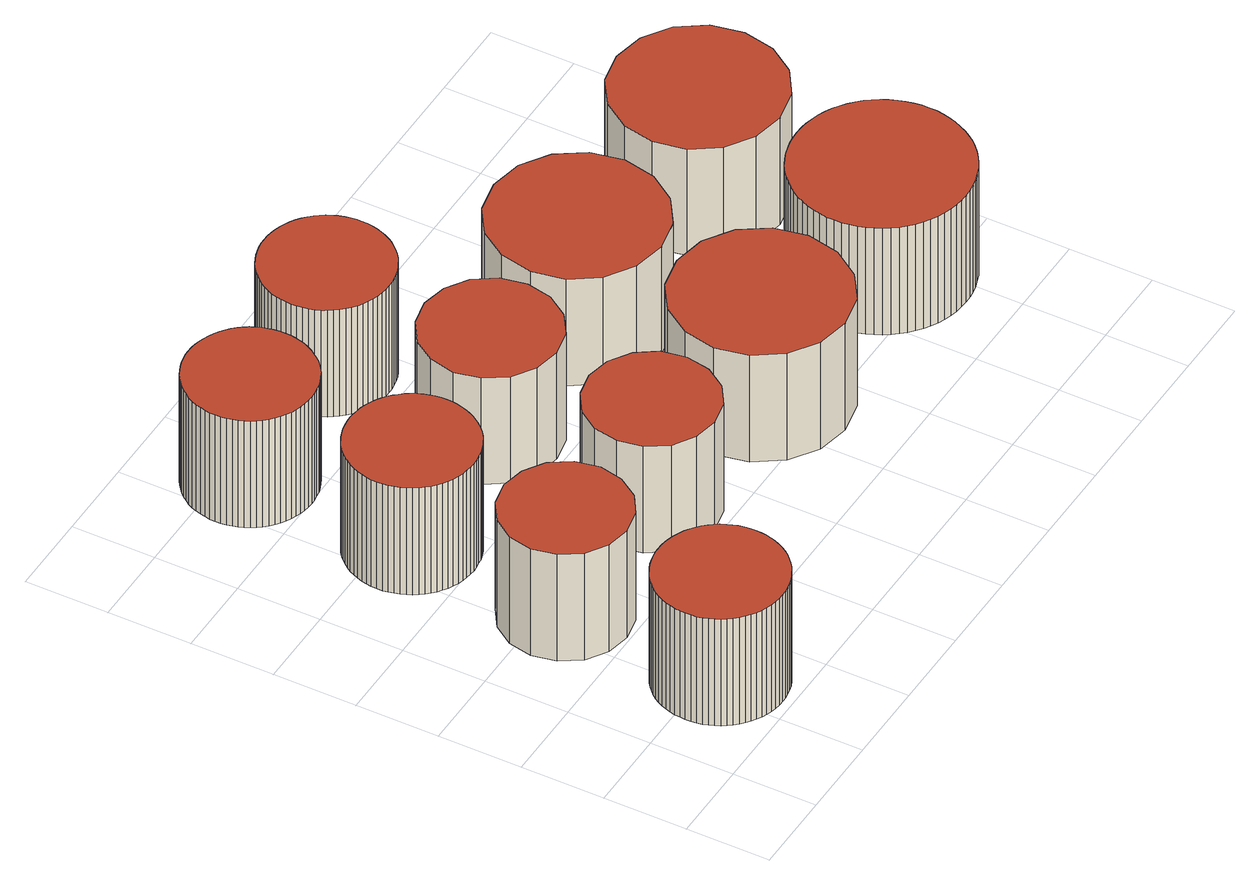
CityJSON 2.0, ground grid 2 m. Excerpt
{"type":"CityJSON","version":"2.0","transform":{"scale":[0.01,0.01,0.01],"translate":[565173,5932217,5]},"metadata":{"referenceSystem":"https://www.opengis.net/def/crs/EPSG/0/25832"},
"CityObjects":{
"building1":{"type":"Building","attributes":{"Gemeindeschluessel":"02000000","Geometrietyp2DReferenz":"3000","function":"51003_1205","roofType":"1000","measuredHeight":3},"geometry":[{"type":"MultiSurface","lod":"2","boundaries":[[[0,1,2,3,4,5,6,7,8,9,10,11,12,13,14,15,16,17,18,19,20,21,22,23,24,25,26,27,28,29,30,31,32,33,34,35,36,37,38,39,40,41,42,43,44,45,46,47,48,49,50,51,52,53,54,55,56,57,58,59,60,61,62,63,64,65,66,67,68,69,70,71]],[[72,73,74,75,76,77,78,79,80,81,82,83,84,85,86,87,88,89,90,91,92,93,94,95,96,97,98,99,100,101,102,103,104,105,106,107,108,109,110,111,112,113,114,115,116,117,118,119,120,121,122,123,124,125,126,127,128,129,130,131,132,133,134,135,136,137,138,139,140,141,142,143]],[[143,142,1,0]],[[142,141,2,1]],[[141,140,3,2]],[[140,139,4,3]],[[139,138,5,4]],[[138,137,6,5]],[[137,136,7,6]],[[136,135,8,7]],[[135,134,9,8]],[[134,133,10,9]],[[133,132,11,10]],[[132,131,12,11]],[[131,130,13,12]],[[130,129,14,13]],[[129,128,15,14]],[[128,127,16,15]],[[127,126,17,16]],[[126,125,18,17]],[[125,124,19,18]],[[124,123,20,19]],[[123,122,21,20]],[[122,121,22,21]],[[121,120,23,22]],[[120,119,24,23]],[[119,118,25,24]],[[118,117,26,25]],[[117,116,27,26]],[[116,115,28,27]],[[115,114,29,28]],[[114,113,30,29]],[[113,112,31,30]],[[112,111,32,31]],[[111,110,33,32]],[[110,109,34,33]],[[109,108,35,34]],[[108,107,36,35]],[[107,106,37,36]],[[106,105,38,37]],[[105,104,39,38]],[[104,103,40,39]],[[103,102,41,40]],[[102,101,42,41]],[[101,100,43,42]],[[100,99,44,43]],[[99,98,45,44]],[[98,97,46,45]],[[97,96,47,46]],[[96,95,48,47]],[[95,94,49,48]],[[94,93,50,49]],[[93,92,51,50]],[[92,91,52,51]],[[91,90,53,52]],[[90,89,54,53]],[[89,88,55,54]],[[88,87,56,55]],[[87,86,57,56]],[[86,85,58,57]],[[85,84,59,58]],[[84,83,60,59]],[[83,82,61,60]],[[82,81,62,61]],[[81,80,63,62]],[[80,79,64,63]],[[79,78,65,64]],[[78,77,66,65]],[[77,76,67,66]],[[76,75,68,67]],[[75,74,69,68]],[[74,73,70,69]],[[73,72,71,70]],[[72,143,0,71]]],"semantics":{"surfaces":[{"type":"GroundSurface"},{"type":"RoofSurface"},{"type":"WallSurface"}],"values":[0,1,2,2,2,2,2,2,2,2,2,2,2,2,2,2,2,2,2,2,2,2,2,2,2,2,2,2,2,2,2,2,2,2,2,2,2,2,2,2,2,2,2,2,2,2,2,2,2,2,2,2,2,2,2,2,2,2,2,2,2,2,2,2,2,2,2,2,2,2,2,2,2,2]}}]},
"building2":{"type":"Building","attributes":{"Gemeindeschluessel":"02000000","Geometrietyp2DReferenz":"3000","function":"51003_1205","roofType":"1000","measuredHeight":3},"geometry":[{"type":"MultiSurface","lod":"2","boundaries":[[[144,145,146,147,148,149,150,151,152,153,154,155,156,157,158,159]],[[160,161,162,163,164,165,166,167,168,169,170,171,172,173,174,175]],[[175,174,145,144]],[[174,173,146,145]],[[173,172,147,146]],[[172,171,148,147]],[[171,170,149,148]],[[170,169,150,149]],[[169,168,151,150]],[[168,167,152,151]],[[167,166,153,152]],[[166,165,154,153]],[[165,164,155,154]],[[164,163,156,155]],[[163,162,157,156]],[[162,161,158,157]],[[161,160,159,158]],[[160,175,144,159]]],"semantics":{"surfaces":[{"type":"GroundSurface"},{"type":"RoofSurface"},{"type":"WallSurface"}],"values":[0,1,2,2,2,2,2,2,2,2,2,2,2,2,2,2,2,2]}}]},
"building3":{"type":"Building","attributes":{"Gemeindeschluessel":"02000000","Geometrietyp2DReferenz":"3000","function":"51003_1205","roofType":"1000","measuredHeight":3},"geometry":[{"type":"MultiSurface","lod":"2","boundaries":[[[176,177,178,179,180,181,182,183,184,185,186,187,188,189,190,191,192,193,194,195,196,197,198,199,200,201,202,203,204,205,206,207,208,209,210,211,212,213,214,215,216,217,218,219,220,221,222,223,224,225,226,227,228,229,230,231,232,233,234,235,236,237,238,239,240,241,242,243,244,245,246,247]],[[248,249,250,251,252,253,254,255,256,257,258,259,260,261,262,263,264,265,266,267,268,269,270,271,272,273,274,275,276,277,278,279,280,281,282,283,284,285,286,287,288,289,290,291,292,293,294,295,296,297,298,299,300,301,302,303,304,305,306,307,308,309,310,311,312,313,314,315,316,317,318,319]],[[319,318,177,176]],[[318,317,178,177]],[[317,316,179,178]],[[316,315,180,179]],[[315,314,181,180]],[[314,313,182,181]],[[313,312,183,182]],[[312,311,184,183]],[[311,310,185,184]],[[310,309,186,185]],[[309,308,187,186]],[[308,307,188,187]],[[307,306,189,188]],[[306,305,190,189]],[[305,304,191,190]],[[304,303,192,191]],[[303,302,193,192]],[[302,301,194,193]],[[301,300,195,194]],[[300,299,196,195]],[[299,298,197,196]],[[298,297,198,197]],[[297,296,199,198]],[[296,295,200,199]],[[295,294,201,200]],[[294,293,202,201]],[[293,292,203,202]],[[292,291,204,203]],[[291,290,205,204]],[[290,289,206,205]],[[289,288,207,206]],[[288,287,208,207]],[[287,286,209,208]],[[286,285,210,209]],[[285,284,211,210]],[[284,283,212,211]],[[283,282,213,212]],[[282,281,214,213]],[[281,280,215,214]],[[280,279,216,215]],[[279,278,217,216]],[[278,277,218,217]],[[277,276,219,218]],[[276,275,220,219]],[[275,274,221,220]],[[274,273,222,221]],[[273,272,223,222]],[[272,271,224,223]],[[271,270,225,224]],[[270,269,226,225]],[[269,268,227,226]],[[268,267,228,227]],[[267,266,229,228]],[[266,265,230,229]],[[265,264,231,230]],[[264,263,232,231]],[[263,262,233,232]],[[262,261,234,233]],[[261,260,235,234]],[[260,259,236,235]],[[259,258,237,236]],[[258,257,238,237]],[[257,256,239,238]],[[256,255,240,239]],[[255,254,241,240]],[[254,253,242,241]],[[253,252,243,242]],[[252,251,244,243]],[[251,250,245,244]],[[250,249,246,245]],[[249,248,247,246]],[[248,319,176,247]]],"semantics":{"surfaces":[{"type":"GroundSurface"},{"type":"RoofSurface"},{"type":"WallSurface"}],"values":[0,1,2,2,2,2,2,2,2,2,2,2,2,2,2,2,2,2,2,2,2,2,2,2,2,2,2,2,2,2,2,2,2,2,2,2,2,2,2,2,2,2,2,2,2,2,2,2,2,2,2,2,2,2,2,2,2,2,2,2,2,2,2,2,2,2,2,2,2,2,2,2,2,2]}}]},
"building4":{"type":"Building","attributes":{"Gemeindeschluessel":"02000000","Geometrietyp2DReferenz":"3000","function":"51003_1205","roofType":"1000","measuredHeight":3},"geometry":[{"type":"MultiSurface","lod":"2","boundaries":[[[320,321,322,323,324,325,326,327,328,329,330,331,332,333,334,335,336,337,338,339,340,341,342,343,344,345,346,347,348,349,350,351,352,353,354,355,356,357,358,359,360,361,362,363,364,365,366,367,368,369,370,371,372,373,374,375,376,377,378,379,380,381,382,383,384,385,386,387,388,389,390,391]],[[392,393,394,395,396,397,398,399,400,401,402,403,404,405,406,407,408,409,410,411,412,413,414,415,416,417,418,419,420,421,422,423,424,425,426,427,428,429,430,431,432,433,434,435,436,437,438,439,440,441,442,443,444,445,446,447,448,449,450,451,452,453,454,455,456,457,458,459,460,461,462,463]],[[463,462,321,320]],[[462,461,322,321]],[[461,460,323,322]],[[460,459,324,323]],[[459,458,325,324]],[[458,457,326,325]],[[457,456,327,326]],[[456,455,328,327]],[[455,454,329,328]],[[454,453,330,329]],[[453,452,331,330]],[[452,451,332,331]],[[451,450,333,332]],[[450,449,334,333]],[[449,448,335,334]],[[448,447,336,335]],[[447,446,337,336]],[[446,445,338,337]],[[445,444,339,338]],[[444,443,340,339]],[[443,442,341,340]],[[442,441,342,341]],[[441,440,343,342]],[[440,439,344,343]],[[439,438,345,344]],[[438,437,346,345]],[[437,436,347,346]],[[436,435,348,347]],[[435,434,349,348]],[[434,433,350,349]],[[433,432,351,350]],[[432,431,352,351]],[[431,430,353,352]],[[430,429,354,353]],[[429,428,355,354]],[[428,427,356,355]],[[427,426,357,356]],[[426,425,358,357]],[[425,424,359,358]],[[424,423,360,359]],[[423,422,361,360]],[[422,421,362,361]],[[421,420,363,362]],[[420,419,364,363]],[[419,418,365,364]],[[418,417,366,365]],[[417,416,367,366]],[[416,415,368,367]],[[415,414,369,368]],[[414,413,370,369]],[[413,412,371,370]],[[412,411,372,371]],[[411,410,373,372]],[[410,409,374,373]],[[409,408,375,374]],[[408,407,376,375]],[[407,406,377,376]],[[406,405,378,377]],[[405,404,379,378]],[[404,403,380,379]],[[403,402,381,380]],[[402,401,382,381]],[[401,400,383,382]],[[400,399,384,383]],[[399,398,385,384]],[[398,397,386,385]],[[397,396,387,386]],[[396,395,388,387]],[[395,394,389,388]],[[394,393,390,389]],[[393,392,391,390]],[[392,463,320,391]]],"semantics":{"surfaces":[{"type":"GroundSurface"},{"type":"RoofSurface"},{"type":"WallSurface"}],"values":[0,1,2,2,2,2,2,2,2,2,2,2,2,2,2,2,2,2,2,2,2,2,2,2,2,2,2,2,2,2,2,2,2,2,2,2,2,2,2,2,2,2,2,2,2,2,2,2,2,2,2,2,2,2,2,2,2,2,2,2,2,2,2,2,2,2,2,2,2,2,2,2,2,2]}}]},
"building5":{"type":"Building","attributes":{"Gemeindeschluessel":"02000000","Geometrietyp2DReferenz":"3000","function":"51003_1205","roofType":"1000","measuredHeight":3},"geometry":[{"type":"MultiSurface","lod":"2","boundaries":[[[464,465,466,467,468,469,470,471,472,473,474,475,476,477,478,479]],[[480,481,482,483,484,485,486,487,488,489,490,491,492,493,494,495]],[[495,494,465,464]],[[494,493,466,465]],[[493,492,467,466]],[[492,491,468,467]],[[491,490,469,468]],[[490,489,470,469]],[[489,488,471,470]],[[488,487,472,471]],[[487,486,473,472]],[[486,485,474,473]],[[485,484,475,474]],[[484,483,476,475]],[[483,482,477,476]],[[482,481,478,477]],[[481,480,479,478]],[[480,495,464,479]]],"semantics":{"surfaces":[{"type":"GroundSurface"},{"type":"RoofSurface"},{"type":"WallSurface"}],"values":[0,1,2,2,2,2,2,2,2,2,2,2,2,2,2,2,2,2]}}]},
"building6":{"type":"Building","attributes":{"Gemeindeschluessel":"02000000","Geometrietyp2DReferenz":"3000","function":"51003_1205","roofType":"1000","measuredHeight":3},"geometry":[{"type":"MultiSurface","lod":"2","boundaries":[[[496,497,498,499,500,501,502,503,504,505,506,507,508,509,510,511]],[[512,513,514,515,516,517,518,519,520,521,522,523,524,525,526,527]],[[527,526,497,496]],[[526,525,498,497]],[[525,524,499,498]],[[524,523,500,499]],[[523,522,501,500]],[[522,521,502,501]],[[521,520,503,502]],[[520,519,504,503]],[[519,518,505,504]],[[518,517,506,505]],[[517,516,507,506]],[[516,515,508,507]],[[515,514,509,508]],[[514,513,510,509]],[[513,512,511,510]],[[512,527,496,511]]],"semantics":{"surfaces":[{"type":"GroundSurface"},{"type":"RoofSurface"},{"type":"WallSurface"}],"values":[0,1,2,2,2,2,2,2,2,2,2,2,2,2,2,2,2,2]}}]},
"building7":{"type":"Building","attributes":{"Gemeindeschluessel":"02000000","Geometrietyp2DReferenz":"3000","function":"51003_1205","roofType":"1000","measuredHeight":3},"geometry":[{"type":"MultiSurface","lod":"2","boundaries":[[[528,529,530,531,532,533,534,535,536,537,538,539,540,541,542,543,544,545,546,547,548,549,550,551,552,553,554,555,556,557,558,559,560,561,562,563,564,565,566,567,568,569,570,571,572,573,574,575,576,577,578,579,580,581,582,583,584,585,586,587,588,589,590,591,592,593,594,595,596,597,598,599]],[[600,601,602,603,604,605,606,607,608,609,610,611,612,613,614,615,616,617,618,619,620,621,622,623,624,625,626,627,628,629,630,631,632,633,634,635,636,637,638,639,640,641,642,643,644,645,646,647,648,649,650,651,652,653,654,655,656,657,658,659,660,661,662,663,664,665,666,667,668,669,670,671]],[[671,670,529,528]],[[670,669,530,529]],[[669,668,531,530]],[[668,667,532,531]],[[667,666,533,532]],[[666,665,534,533]],[[665,664,535,534]],[[664,663,536,535]],[[663,662,537,536]],[[662,661,538,537]],[[661,660,539,538]],[[660,659,540,539]],[[659,658,541,540]],[[658,657,542,541]],[[657,656,543,542]],[[656,655,544,543]],[[655,654,545,544]],[[654,653,546,545]],[[653,652,547,546]],[[652,651,548,547]],[[651,650,549,548]],[[650,649,550,549]],[[649,648,551,550]],[[648,647,552,551]],[[647,646,553,552]],[[646,645,554,553]],[[645,644,555,554]],[[644,643,556,555]],[[643,642,557,556]],[[642,641,558,557]],[[641,640,559,558]],[[640,639,560,559]],[[639,638,561,560]],[[638,637,562,561]],[[637,636,563,562]],[[636,635,564,563]],[[635,634,565,564]],[[634,633,566,565]],[[633,632,567,566]],[[632,631,568,567]],[[631,630,569,568]],[[630,629,570,569]],[[629,628,571,570]],[[628,627,572,571]],[[627,626,573,572]],[[626,625,574,573]],[[625,624,575,574]],[[624,623,576,575]],[[623,622,577,576]],[[622,621,578,577]],[[621,620,579,578]],[[620,619,580,579]],[[619,618,581,580]],[[618,617,582,581]],[[617,616,583,582]],[[616,615,584,583]],[[615,614,585,584]],[[614,613,586,585]],[[613,612,587,586]],[[612,611,588,587]],[[611,610,589,588]],[[610,609,590,589]],[[609,608,591,590]],[[608,607,592,591]],[[607,606,593,592]],[[606,605,594,593]],[[605,604,595,594]],[[604,603,596,595]],[[603,602,597,596]],[[602,601,598,597]],[[601,600,599,598]],[[600,671,528,599]]],"semantics":{"surfaces":[{"type":"GroundSurface"},{"type":"RoofSurface"},{"type":"WallSurface"}],"values":[0,1,2,2,2,2,2,2,2,2,2,2,2,2,2,2,2,2,2,2,2,2,2,2,2,2,2,2,2,2,2,2,2,2,2,2,2,2,2,2,2,2,2,2,2,2,2,2,2,2,2,2,2,2,2,2,2,2,2,2,2,2,2,2,2,2,2,2,2,2,2,2,2,2]}}]},
"building8":{"type":"Building","attributes":{"Gemeindeschluessel":"02000000","Geometrietyp2DReferenz":"3000","function":"51003_1205","roofType":"1000","measuredHeight":3},"geometry":[{"type":"MultiSurface","lod":"2","boundaries":[[[672,673,674,675,676,677,678,679,680,681,682,683,684,685,686,687]],[[688,689,690,691,692,693,694,695,696,697,698,699,700,701,702,703]],[[703,702,673,672]],[[702,701,674,673]],[[701,700,675,674]],[[700,699,676,675]],[[699,698,677,676]],[[698,697,678,677]],[[697,696,679,678]],[[696,695,680,679]],[[695,694,681,680]],[[694,693,682,681]],[[693,692,683,682]],[[692,691,684,683]],[[691,690,685,684]],[[690,689,686,685]],[[689,688,687,686]],[[688,703,672,687]]],"semantics":{"surfaces":[{"type":"GroundSurface"},{"type":"RoofSurface"},{"type":"WallSurface"}],"values":[0,1,2,2,2,2,2,2,2,2,2,2,2,2,2,2,2,2]}}]},
"building9":{"type":"Building","attributes":{"Gemeindeschluessel":"02000000","Geometrietyp2DReferenz":"3000","function":"51003_1205","roofType":"1000","measuredHeight":3},"geometry":[{"type":"MultiSurface","lod":"2","boundaries":[[[704,705,706,707,708,709,710,711,712,713,714,715,716,717,718,719]],[[720,721,722,723,724,725,726,727,728,729,730,731,732,733,734,735]],[[735,734,705,704]],[[734,733,706,705]],[[733,732,707,706]],[[732,731,708,707]],[[731,730,709,708]],[[730,729,710,709]],[[729,728,711,710]],[[728,727,712,711]],[[727,726,713,712]],[[726,725,714,713]],[[725,724,715,714]],[[724,723,716,715]],[[723,722,717,716]],[[722,721,718,717]],[[721,720,719,718]],[[720,735,704,719]]],"semantics":{"surfaces":[{"type":"GroundSurface"},{"type":"RoofSurface"},{"type":"WallSurface"}],"values":[0,1,2,2,2,2,2,2,2,2,2,2,2,2,2,2,2,2]}}]},
"building10":{"type":"Building","attributes":{"Gemeindeschluessel":"02000000","Geometrietyp2DReferenz":"3000","function":"51003_1205","roofType":"1000","measuredHeight":3},"geometry":[{"type":"MultiSurface","lod":"2","boundaries":[[[736,737,738,739,740,741,742,743,744,745,746,747,748,749,750,751,752,753,754,755,756,757,758,759,760,761,762,763,764,765,766,767,768,769,770,771,772,773,774,775,776,777,778,779,780,781,782,783,784,785,786,787,788,789,790,791,792,793,794,795,796,797,798,799,800,801,802,803,804,805,806,807]],[[808,809,810,811,812,813,814,815,816,817,818,819,820,821,822,823,824,825,826,827,828,829,830,831,832,833,834,835,836,837,838,839,840,841,842,843,844,845,846,847,848,849,850,851,852,853,854,855,856,857,858,859,860,861,862,863,864,865,866,867,868,869,870,871,872,873,874,875,876,877,878,879]],[[879,878,737,736]],[[878,877,738,737]],[[877,876,739,738]],[[876,875,740,739]],[[875,874,741,740]],[[874,873,742,741]],[[873,872,743,742]],[[872,871,744,743]],[[871,870,745,744]],[[870,869,746,745]],[[869,868,747,746]],[[868,867,748,747]],[[867,866,749,748]],[[866,865,750,749]],[[865,864,751,750]],[[864,863,752,751]],[[863,862,753,752]],[[862,861,754,753]],[[861,860,755,754]],[[860,859,756,755]],[[859,858,757,756]],[[858,857,758,757]],[[857,856,759,758]],[[856,855,760,759]],[[855,854,761,760]],[[854,853,762,761]],[[853,852,763,762]],[[852,851,764,763]],[[851,850,765,764]],[[850,849,766,765]],[[849,848,767,766]],[[848,847,768,767]],[[847,846,769,768]],[[846,845,770,769]],[[845,844,771,770]],[[844,843,772,771]],[[843,842,773,772]],[[842,841,774,773]],[[841,840,775,774]],[[840,839,776,775]],[[839,838,777,776]],[[838,837,778,777]],[[837,836,779,778]],[[836,835,780,779]],[[835,834,781,780]],[[834,833,782,781]],[[833,832,783,782]],[[832,831,784,783]],[[831,830,785,784]],[[830,829,786,785]],[[829,828,787,786]],[[828,827,788,787]],[[827,826,789,788]],[[826,825,790,789]],[[825,824,791,790]],[[824,823,792,791]],[[823,822,793,792]],[[822,821,794,793]],[[821,820,795,794]],[[820,819,796,795]],[[819,818,797,796]],[[818,817,798,797]],[[817,816,799,798]],[[816,815,800,799]],[[815,814,801,800]],[[814,813,802,801]],[[813,812,803,802]],[[812,811,804,803]],[[811,810,805,804]],[[810,809,806,805]],[[809,808,807,806]],[[808,879,736,807]]],"semantics":{"surfaces":[{"type":"GroundSurface"},{"type":"RoofSurface"},{"type":"WallSurface"}],"values":[0,1,2,2,2,2,2,2,2,2,2,2,2,2,2,2,2,2,2,2,2,2,2,2,2,2,2,2,2,2,2,2,2,2,2,2,2,2,2,2,2,2,2,2,2,2,2,2,2,2,2,2,2,2,2,2,2,2,2,2,2,2,2,2,2,2,2,2,2,2,2,2,2,2]}}]},
"building11":{"type":"Building","attributes":{"Gemeindeschluessel":"02000000","Geometrietyp2DReferenz":"3000","function":"51003_1205","roofType":"1000","measuredHeight":3},"geometry":[{"type":"MultiSurface","lod":"2","boundaries":[[[880,881,882,883,884,885,886,887,888,889,890,891,892,893,894,895]],[[896,897,898,899,900,901,902,903,904,905,906,907,908,909,910,911]],[[911,910,881,880]],[[910,909,882,881]],[[909,908,883,882]],[[908,907,884,883]],[[907,906,885,884]],[[906,905,886,885]],[[905,904,887,886]],[[904,903,888,887]],[[903,902,889,888]],[[902,901,890,889]],[[901,900,891,890]],[[900,899,892,891]],[[899,898,893,892]],[[898,897,894,893]],[[897,896,895,894]],[[896,911,880,895]]],"semantics":{"surfaces":[{"type":"GroundSurface"},{"type":"RoofSurface"},{"type":"WallSurface"}],"values":[0,1,2,2,2,2,2,2,2,2,2,2,2,2,2,2,2,2]}}]}
},
"vertices":[
[249,321,43],[262,321,43],[275,319,43],[288,316,43],[301,312,43],[313,307,43],[325,301,43],[336,294,43],[346,286,43],[356,277,43],[365,267,43],[373,257,43],[380,246,43],[386,234,43],[391,222,43],[395,210,43],[398,197,43],[399,184,43],[400,170,43],[399,157,43],[398,144,43],[395,131,43],[391,119,43],[386,107,43],[380,95,43],[373,84,43],[365,73,43],[356,64,43],[346,55,43],[336,47,43],[324,40,43],[313,34,43],[301,29,43],[288,25,43],[275,22,43],[262,20,43],[249,20,43],[236,20,43],[223,22,43],[210,25,43],[197,29,43],[185,34,43],[173,40,43],[162,47,43],[152,55,43],[142,64,43],[133,74,43],[125,84,43],[118,95,43],[112,107,43],[107,119,43],[103,131,43],[100,144,43],[99,157,43],[98,171,43],[99,184,43],[100,197,43],[103,210,43],[107,222,43],[112,234,43],[118,246,43],[125,257,43],[133,268,43],[142,277,43],[152,286,43],[162,294,43],[174,301,43],[185,307,43],[197,312,43],[210,316,43],[223,319,43],[236,321,43],[236,321,343],[223,319,343],[210,316,343],[197,312,343],[185,307,343],[174,301,343],[162,294,343],[152,286,343],[142,277,343],[133,268,343],[125,257,343],[118,246,343],[112,234,343],[107,222,343],[103,210,343],[100,197,343],[99,184,343],[98,171,343],[99,157,343],[100,144,343],[103,131,343],[107,119,343],[112,107,343],[118,95,343],[125,84,343],[133,74,343],[142,64,343],[152,55,343],[162,47,343],[173,40,343],[185,34,343],[197,29,343],[210,25,343],[223,22,343],[236,20,343],[249,20,343],[262,20,343],[275,22,343],[288,25,343],[301,29,343],[313,34,343],[324,40,343],[336,47,343],[346,55,343],[356,64,343],[365,73,343],[373,84,343],[380,95,343],[386,107,343],[391,119,343],[395,131,343],[398,144,343],[399,157,343],[400,170,343],[399,184,343],[398,197,343],[395,210,343],[391,222,343],[386,234,343],[380,246,343],[373,257,343],[365,267,343],[356,277,343],[346,286,343],[336,294,343],[325,301,343],[313,307,343],[301,312,343],[288,316,343],[275,319,343],[262,321,343],[249,321,343],
[266,705,42],[323,693,42],[372,661,42],[404,612,42],[416,555,42],[404,498,42],[372,449,42],[323,417,42],[266,406,42],[209,417,42],[160,449,42],[128,498,42],[117,555,42],[128,612,42],[160,661,42],[209,693,42],[209,693,342],[160,661,342],[128,612,342],[117,555,342],[128,498,342],[160,449,342],[209,417,342],[266,406,342],[323,417,342],[372,449,342],[404,498,342],[416,555,342],[404,612,342],[372,661,342],[323,693,342],[266,705,342],
[294,1093,40],[307,1092,40],[320,1090,40],[333,1088,40],[345,1084,40],[357,1079,40],[369,1073,40],[380,1066,40],[391,1058,40],[400,1049,40],[409,1039,40],[417,1029,40],[424,1018,40],[430,1006,40],[435,994,40],[439,981,40],[442,969,40],[444,956,40],[444,942,40],[444,929,40],[442,916,40],[439,904,40],[435,891,40],[430,879,40],[424,867,40],[417,856,40],[409,846,40],[400,836,40],[391,827,40],[380,819,40],[369,812,40],[357,806,40],[345,801,40],[333,797,40],[320,795,40],[307,793,40],[294,792,40],[281,793,40],[268,795,40],[255,797,40],[243,801,40],[230,806,40],[219,812,40],[208,819,40],[197,827,40],[188,836,40],[179,846,40],[171,856,40],[164,867,40],[158,879,40],[153,891,40],[149,904,40],[146,916,40],[144,929,40],[144,943,40],[144,956,40],[146,969,40],[149,981,40],[153,994,40],[158,1006,40],[164,1018,40],[171,1029,40],[179,1039,40],[188,1049,40],[197,1058,40],[208,1066,40],[219,1073,40],[231,1079,40],[243,1084,40],[255,1088,40],[268,1090,40],[281,1092,40],[281,1092,341],[268,1090,341],[255,1088,341],[243,1084,341],[231,1079,341],[219,1073,341],[208,1066,341],[197,1058,341],[188,1049,341],[179,1039,341],[171,1029,341],[164,1018,341],[158,1006,341],[153,994,341],[149,981,341],[146,969,341],[144,956,341],[144,943,341],[144,929,341],[146,916,341],[149,904,341],[153,891,341],[158,879,341],[164,867,341],[171,856,341],[179,846,341],[188,836,341],[197,827,341],[208,819,341],[219,812,341],[230,806,341],[243,801,341],[255,797,341],[268,795,341],[281,793,341],[294,792,341],[307,793,341],[320,795,341],[333,797,341],[345,801,341],[357,806,341],[369,812,341],[380,819,341],[391,827,341],[400,836,341],[409,846,341],[417,856,341],[424,867,341],[430,879,341],[435,891,341],[439,904,341],[442,916,341],[444,929,341],[444,942,341],[444,956,341],[442,969,341],[439,981,341],[435,994,341],[430,1006,341],[424,1018,341],[417,1029,341],[409,1039,341],[400,1049,341],[391,1058,341],[380,1066,341],[369,1073,341],[357,1079,341],[345,1084,341],[333,1088,341],[320,1090,341],[307,1092,341],[294,1093,341],
[313,1494,39],[326,1494,39],[339,1492,39],[352,1489,39],[364,1485,39],[376,1480,39],[388,1474,39],[399,1467,39],[409,1459,39],[419,1451,39],[428,1441,39],[435,1431,39],[443,1420,39],[448,1408,39],[454,1396,39],[457,1383,39],[460,1371,39],[462,1358,39],[462,1345,39],[462,1332,39],[460,1319,39],[457,1306,39],[454,1294,39],[448,1282,39],[442,1270,39],[435,1259,39],[428,1249,39],[419,1239,39],[409,1230,39],[399,1222,39],[388,1215,39],[376,1209,39],[364,1204,39],[352,1200,39],[339,1198,39],[326,1196,39],[313,1195,39],[300,1196,39],[287,1198,39],[274,1200,39],[262,1204,39],[250,1209,39],[238,1215,39],[227,1222,39],[217,1230,39],[207,1239,39],[198,1249,39],[190,1259,39],[183,1270,39],[177,1282,39],[172,1294,39],[169,1306,39],[166,1319,39],[164,1332,39],[163,1345,39],[164,1358,39],[166,1371,39],[169,1383,39],[172,1396,39],[177,1408,39],[183,1420,39],[191,1431,39],[198,1441,39],[207,1451,39],[217,1459,39],[227,1467,39],[238,1474,39],[250,1480,39],[262,1485,39],[274,1489,39],[287,1492,39],[300,1494,39],[300,1494,339],[287,1492,339],[274,1489,339],[262,1485,339],[250,1480,339],[238,1474,339],[227,1467,339],[217,1459,339],[207,1451,339],[198,1441,339],[191,1431,339],[183,1420,339],[177,1408,339],[172,1396,339],[169,1383,339],[166,1371,339],[164,1358,339],[163,1345,339],[164,1332,339],[166,1319,339],[169,1306,339],[172,1294,339],[177,1282,339],[183,1270,339],[190,1259,339],[198,1249,339],[207,1239,339],[217,1230,339],[227,1222,339],[238,1215,339],[250,1209,339],[262,1204,339],[274,1200,339],[287,1198,339],[300,1196,339],[313,1195,339],[326,1196,339],[339,1198,339],[352,1200,339],[364,1204,339],[376,1209,339],[388,1215,339],[399,1222,339],[409,1230,339],[419,1239,339],[428,1249,339],[435,1259,339],[442,1270,339],[448,1282,339],[454,1294,339],[457,1306,339],[460,1319,339],[462,1332,339],[462,1345,339],[462,1358,339],[460,1371,339],[457,1383,339],[454,1396,339],[448,1408,339],[443,1420,339],[435,1431,339],[428,1441,339],[419,1451,339],[409,1459,339],[399,1467,339],[388,1474,339],[376,1480,339],[364,1485,339],[352,1489,339],[339,1492,339],[326,1494,339],[313,1494,339],
[657,719,42],[715,707,42],[765,674,42],[798,625,42],[809,566,42],[798,508,42],[765,458,42],[715,425,42],[657,414,42],[599,425,42],[549,458,42],[516,508,42],[505,566,42],[516,625,42],[549,674,42],[599,707,42],[599,707,342],[549,674,342],[516,625,342],[505,566,342],[516,508,342],[549,458,342],[599,425,342],[657,414,342],[715,425,342],[765,458,342],[798,508,342],[809,566,342],[798,625,342],[765,674,342],[715,707,342],[657,719,342],
[688,1135,40],[749,1122,40],[801,1088,40],[836,1036,40],[848,974,40],[836,913,40],[801,861,40],[749,826,40],[688,814,40],[626,826,40],[574,861,40],[540,913,40],[527,974,40],[540,1036,40],[574,1088,40],[626,1122,40],[626,1122,340],[574,1088,340],[540,1036,340],[527,974,340],[540,913,340],[574,861,340],[626,826,340],[688,814,340],[749,826,340],[801,861,340],[836,913,340],[848,974,340],[836,1036,340],[801,1088,340],[749,1122,340],[688,1135,340],
[701,1529,38],[714,1529,38],[727,1527,38],[740,1524,38],[753,1520,38],[765,1515,38],[777,1509,38],[788,1502,38],[798,1494,38],[808,1485,38],[817,1475,38],[825,1465,38],[832,1454,38],[838,1442,38],[843,1430,38],[847,1417,38],[850,1404,38],[852,1391,38],[852,1378,38],[852,1365,38],[850,1352,38],[847,1339,38],[843,1326,38],[838,1314,38],[832,1302,38],[825,1291,38],[817,1281,38],[808,1271,38],[798,1262,38],[788,1254,38],[776,1247,38],[765,1241,38],[753,1236,38],[740,1232,38],[727,1229,38],[714,1227,38],[701,1227,38],[688,1227,38],[674,1229,38],[661,1232,38],[649,1236,38],[637,1241,38],[625,1247,38],[614,1254,38],[603,1262,38],[594,1271,38],[585,1281,38],[577,1291,38],[570,1302,38],[564,1314,38],[558,1326,38],[555,1339,38],[552,1352,38],[550,1365,38],[549,1378,38],[550,1391,38],[552,1404,38],[555,1417,38],[558,1430,38],[564,1442,38],[570,1454,38],[577,1465,38],[585,1475,38],[594,1485,38],[604,1494,38],[614,1502,38],[625,1509,38],[637,1515,38],[649,1520,38],[662,1524,38],[674,1527,38],[688,1529,38],[688,1529,338],[674,1527,338],[662,1524,338],[649,1520,338],[637,1515,338],[625,1509,338],[614,1502,338],[604,1494,338],[594,1485,338],[585,1475,338],[577,1465,338],[570,1454,338],[564,1442,338],[558,1430,338],[555,1417,338],[552,1404,338],[550,1391,338],[549,1378,338],[550,1365,338],[552,1352,338],[555,1339,338],[558,1326,338],[564,1314,338],[570,1302,338],[577,1291,338],[585,1281,338],[594,1271,338],[603,1262,338],[614,1254,338],[625,1247,338],[637,1241,338],[649,1236,338],[661,1232,338],[674,1229,338],[688,1227,338],[701,1227,338],[714,1227,338],[727,1229,338],[740,1232,338],[753,1236,338],[765,1241,338],[776,1247,338],[788,1254,338],[798,1262,338],[808,1271,338],[817,1281,338],[825,1291,338],[832,1302,338],[838,1314,338],[843,1326,338],[847,1339,338],[850,1352,338],[852,1365,338],[852,1378,338],[852,1391,338],[850,1404,338],[847,1417,338],[843,1430,338],[838,1442,338],[832,1454,338],[825,1465,338],[817,1475,338],[808,1485,338],[798,1494,338],[788,1502,338],[777,1509,338],[765,1515,338],[753,1520,338],[740,1524,338],[727,1527,338],[714,1529,338],[701,1529,338],
[1067,737,41],[1146,722,41],[1212,678,41],[1256,611,41],[1272,533,41],[1256,455,41],[1212,389,41],[1146,345,41],[1067,329,41],[989,345,41],[923,389,41],[879,455,41],[863,533,41],[879,611,41],[923,678,41],[989,722,41],[989,722,341],[923,678,341],[879,611,341],[863,533,341],[879,455,341],[923,389,341],[989,345,341],[1067,329,341],[1146,345,341],[1212,389,341],[1256,455,341],[1272,533,341],[1256,611,341],[1212,678,341],[1146,722,341],[1067,737,341],
[1089,1192,40],[1166,1177,40],[1232,1133,40],[1276,1067,40],[1292,989,40],[1276,911,40],[1232,846,40],[1166,802,40],[1089,786,40],[1011,802,40],[945,846,40],[901,911,40],[886,989,40],[901,1067,40],[945,1133,40],[1011,1177,40],[1011,1177,340],[945,1133,340],[901,1067,340],[886,989,340],[901,911,340],[945,846,340],[1011,802,340],[1089,786,340],[1166,802,340],[1232,846,340],[1276,911,340],[1292,989,340],[1276,1067,340],[1232,1133,340],[1166,1177,340],[1089,1192,340],
[1545,716,41],[1563,715,41],[1581,713,41],[1598,709,41],[1616,704,41],[1632,697,41],[1648,689,41],[1663,679,41],[1677,668,41],[1690,656,41],[1703,643,41],[1713,629,41],[1723,614,41],[1731,598,41],[1738,581,41],[1743,564,41],[1747,547,41],[1750,529,41],[1750,511,41],[1750,493,41],[1747,476,41],[1743,458,41],[1738,441,41],[1731,425,41],[1723,409,41],[1713,394,41],[1703,379,41],[1690,366,41],[1677,354,41],[1663,343,41],[1648,334,41],[1632,325,41],[1616,319,41],[1598,313,41],[1581,309,41],[1563,307,41],[1545,306,41],[1528,307,41],[1510,309,41],[1493,313,41],[1475,319,41],[1459,325,41],[1443,334,41],[1428,343,41],[1414,354,41],[1401,366,41],[1389,379,41],[1378,394,41],[1368,409,41],[1360,425,41],[1353,441,41],[1348,458,41],[1344,476,41],[1341,493,41],[1341,511,41],[1341,529,41],[1344,547,41],[1348,564,41],[1353,581,41],[1360,598,41],[1368,614,41],[1378,629,41],[1389,643,41],[1401,656,41],[1414,668,41],[1428,679,41],[1443,689,41],[1459,697,41],[1475,704,41],[1493,709,41],[1510,713,41],[1528,715,41],[1528,715,341],[1510,713,341],[1493,709,341],[1475,704,341],[1459,697,341],[1443,689,341],[1428,679,341],[1414,668,341],[1401,656,341],[1389,643,341],[1378,629,341],[1368,614,341],[1360,598,341],[1353,581,341],[1348,564,341],[1344,547,341],[1341,529,341],[1341,511,341],[1341,493,341],[1344,476,341],[1348,458,341],[1353,441,341],[1360,425,341],[1368,409,341],[1378,394,341],[1389,379,341],[1401,366,341],[1414,354,341],[1428,343,341],[1443,334,341],[1459,325,341],[1475,319,341],[1493,313,341],[1510,309,341],[1528,307,341],[1545,306,341],[1563,307,341],[1581,309,341],[1598,313,341],[1616,319,341],[1632,325,341],[1648,334,341],[1663,343,341],[1677,354,341],[1690,366,341],[1703,379,341],[1713,394,341],[1723,409,341],[1731,425,341],[1738,441,341],[1743,458,341],[1747,476,341],[1750,493,341],[1750,511,341],[1750,529,341],[1747,547,341],[1743,564,341],[1738,581,341],[1731,598,341],[1723,614,341],[1713,629,341],[1703,643,341],[1690,656,341],[1677,668,341],[1663,679,341],[1648,689,341],[1632,697,341],[1616,704,341],[1598,709,341],[1581,713,341],[1563,715,341],[1545,716,341],
[1570,1167,39],[1646,1152,39],[1711,1109,39],[1754,1044,39],[1769,968,39],[1754,892,39],[1711,828,39],[1646,785,39],[1570,770,39],[1494,785,39],[1430,828,39],[1387,892,39],[1372,968,39],[1387,1044,39],[1430,1109,39],[1494,1152,39],[1494,1152,339],[1430,1109,339],[1387,1044,339],[1372,968,339],[1387,892,339],[1430,828,339],[1494,785,339],[1570,770,339],[1646,785,339],[1711,828,339],[1754,892,339],[1769,968,339],[1754,1044,339],[1711,1109,339],[1646,1152,339],[1570,1167,339]
]}
